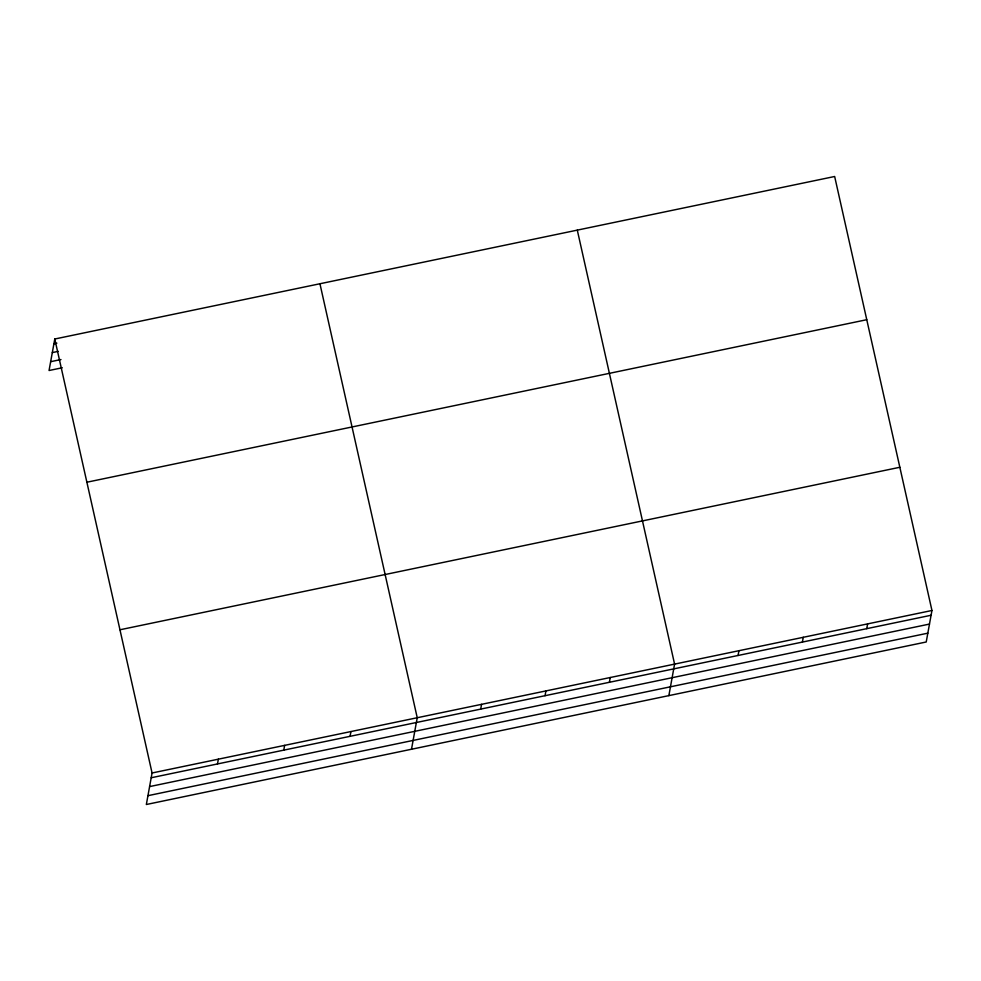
<?xml version="1.0" encoding="UTF-8"?>
<svg xmlns="http://www.w3.org/2000/svg" width="981" height="981" viewBox="0 0 981 981"><rect width="100%" height="100%" fill="white"/><g stroke="black" fill="none" stroke-linecap="round" stroke-linejoin="round"><path stroke-width="1.47" d="M54.777 339.009L152.067 772.991L146.341 804.506L926.223 641.991L931.95 610.489L834.659 176.494L54.777 339.009L49.05 370.511L62.306 367.752M217.488 763.954L218.358 759.184M283.779 750.134L284.649 745.364M350.07 736.326L350.94 731.556M411.505 749.251L417.232 717.736L319.941 283.754M480.702 709.104L481.573 704.333M545.044 695.701L545.914 690.931M609.385 682.285L610.243 677.515M668.858 695.627L674.585 664.112L577.294 230.13M738.068 655.48L738.926 650.71M802.409 642.065L803.267 637.294M866.738 628.662L867.609 623.891M53.906 343.779L56.861 343.166M52.312 352.596L58.198 351.37M50.656 361.695L60.969 359.536M86.88 482.223L866.763 319.708M119.964 629.777L899.847 467.275M152.067 772.991L931.95 610.489M151.209 777.761L931.079 615.259M149.603 786.59L929.485 624.075M147.947 795.677L927.83 633.174"/></g></svg>
